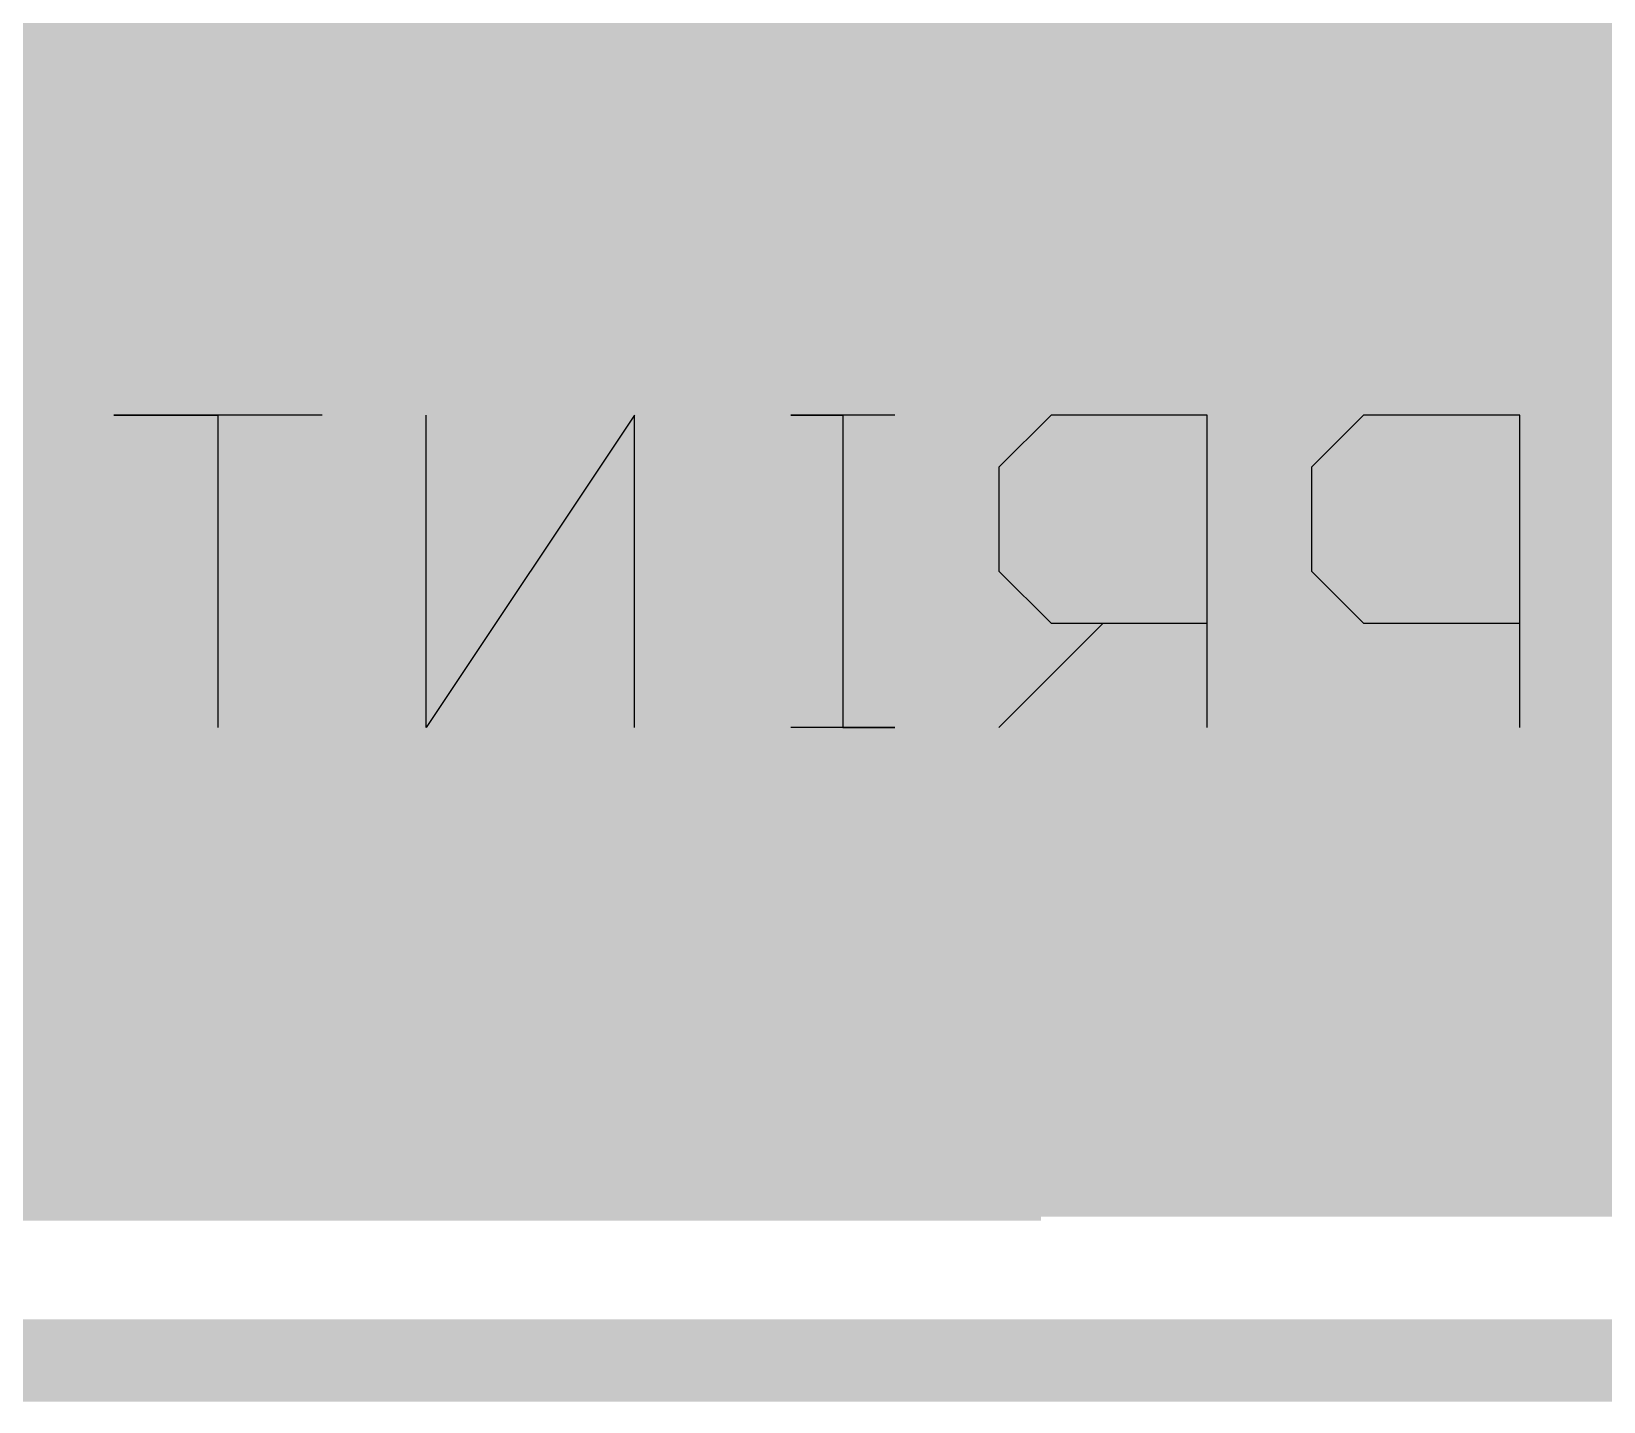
# Model space of a CAD drawing. Header units: millimetres. Extents: x 0.79 to 4.38, y 0.99 to 3.94.
# Drawn here: x 2.4442 to 2.6354, y 0.993 to 1.1597 of the extents above; entities that cross this region are included whole.
import ezdxf

# ---------------------------------------------------------------- set-up
doc = ezdxf.new("R2010")
doc.units = ezdxf.units.MM
doc.header["$MEASUREMENT"] = 0
for name, color, linetype in [('BottomLayer', 5, 'Continuous'), ('BottomOverlay', 54, 'Continuous'), ('Mechanical2', 216, 'Continuous'), ('TopLayer', 1, 'Continuous'), ('TopOverlay', 2, 'Continuous'), ('TopPaste', 8, 'Continuous'), ('TopSolder', 216, 'Continuous')]:
    doc.layers.add(name, color=color, linetype=linetype)

# ---------------------------------------------------------------- blocks, each defined once
blk = doc.blocks.new('16SVPF180M_46')
at = {"layer": 'TopLayer'}
blk.add_solid([(0.04134, -0.0315), (0.17913, -0.0315), (0.04134, 0.0315), (0.17913, 0.0315)], dxfattribs=at)
at = {"layer": 'TopOverlay', "const_width": 0.01}
for points in [[(0.135, -0.129), (0.135, -0.043)], [(0.135, -0.129), (-0.084, -0.129)]]:
    blk.add_lwpolyline(points, dxfattribs=at)
at = {"layer": 'TopOverlay', "const_width": 0.005}
for points in [[(0.1325, -0.043, 1), (0.1375, -0.043, 1)], [(0.1325, -0.129, 1), (0.1375, -0.129, 1)], [(0.1325, -0.129, 1), (0.1375, -0.129, 1)]]:
    blk.add_lwpolyline(points, format="xyb", close=True, dxfattribs=at)
at = {"layer": 'TopPaste'}
blk.add_solid([(0.04134, -0.0315), (0.17913, -0.0315), (0.04134, 0.0315), (0.17913, 0.0315)], dxfattribs=at)
at = {"layer": 'TopSolder'}
blk.add_solid([(0.03734, -0.0355), (0.18313, -0.0355), (0.03734, 0.0355), (0.18313, 0.0355)], dxfattribs=at)

msp = doc.modelspace()

# ---------------------------------------------------------------- linework, layer by layer
at = {"layer": 'BottomLayer', "const_width": 0.01}
for points in [[(2.579, 1.1365), (2.917, 1.4745)], [(2.579, 1.10822), (2.917, 1.44622)], [(2.579, 1.05165), (2.96285, 1.4355)], [(2.579, 1.07993), (2.93457, 1.4355)], [(2.58164, 1.026), (2.99114, 1.4355)], [(2.60992, 1.026), (3.01942, 1.4355)], [(2.63821, 1.026), (3.04771, 1.4355)], [(2.579, 1.097), (2.579, 1.384)], [(2.579, 1.21109), (2.76409, 1.026)], [(2.579, 1.18281), (2.73581, 1.026)], [(2.579, 1.15453), (2.70753, 1.026)], [(2.579, 1.12624), (2.67924, 1.026)], [(2.579, 1.09796), (2.65096, 1.026)], [(2.579, 1.026), (2.579, 1.097)], [(2.579, 1.026), (2.579, 1.097)], [(2.579, 1.06967), (2.62267, 1.026)], [(2.579, 1.04139), (2.59439, 1.026)], [(2.579, 1.026), (4.16873, 1.026)]]:
    msp.add_lwpolyline(points, dxfattribs=at)
at = {"layer": 'BottomLayer', "const_width": 0.005}
for points in [[(2.5765, 1.15453, 1), (2.5815, 1.15453, 1)], [(2.5765, 1.1365, 1), (2.5815, 1.1365, 1)], [(2.5765, 1.12624, 1), (2.5815, 1.12624, 1)], [(2.5765, 1.10822, 1), (2.5815, 1.10822, 1)], [(2.5765, 1.09796, 1), (2.5815, 1.09796, 1)], [(2.5765, 1.097, 1), (2.5815, 1.097, 1)], [(2.5765, 1.097, 1), (2.5815, 1.097, 1)], [(2.5765, 1.097, 1), (2.5815, 1.097, 1)], [(2.5765, 1.07993, 1), (2.5815, 1.07993, 1)], [(2.5765, 1.06967, 1), (2.5815, 1.06967, 1)], [(2.5765, 1.05165, 1), (2.5815, 1.05165, 1)], [(2.5765, 1.04139, 1), (2.5815, 1.04139, 1)], [(2.5765, 1.026, 1), (2.5815, 1.026, 1)], [(2.5765, 1.026, 1), (2.5815, 1.026, 1)], [(2.5765, 1.026, 1), (2.5815, 1.026, 1)], [(2.57914, 1.026, 1), (2.58414, 1.026, 1)], [(2.59189, 1.026, 1), (2.59689, 1.026, 1)], [(2.60742, 1.026, 1), (2.61242, 1.026, 1)], [(2.62017, 1.026, 1), (2.62517, 1.026, 1)], [(2.63571, 1.026, 1), (2.64071, 1.026, 1)]]:
    msp.add_lwpolyline(points, format="xyb", close=True, dxfattribs=at)
at = {"layer": 'BottomLayer'}
for points in [[(2.44433, 1.015), (2.567, 1.015), (2.44433, 1.3795), (2.567, 1.3795)], [(1.512, 1.015), (2.567, 1.015), (1.512, 1.085), (2.567, 1.085)]]:
    msp.add_solid(points, dxfattribs=at)
at = {"layer": 'BottomOverlay'}
for p, q in [((2.47958, 1.11299), (2.45425, 1.11299)), ((2.45425, 1.11299), (2.46691, 1.11299)), ((2.46691, 1.11299), (2.46691, 1.075)), ((2.51756, 1.11299), (2.49224, 1.075)), ((2.49224, 1.075), (2.49224, 1.11299)), ((2.51756, 1.075), (2.51756, 1.11299)), ((2.54922, 1.11299), (2.53656, 1.11299)), ((2.53656, 1.11299), (2.54289, 1.11299)), ((2.54289, 1.11299), (2.54289, 1.075)), ((2.56822, 1.11299), (2.56188, 1.10666)), ((2.58721, 1.11299), (2.56822, 1.11299)), ((2.58721, 1.075), (2.58721, 1.11299)), ((2.6062, 1.11299), (2.59987, 1.10666)), ((2.6252, 1.11299), (2.6062, 1.11299)), ((2.6252, 1.075), (2.6252, 1.11299)), ((2.56188, 1.10666), (2.56188, 1.09399)), ((2.59987, 1.10666), (2.59987, 1.09399)), ((2.56188, 1.09399), (2.56822, 1.08766)), ((2.59987, 1.09399), (2.6062, 1.08766)), ((2.57455, 1.08766), (2.56188, 1.075)), ((2.56822, 1.08766), (2.58721, 1.08766)), ((2.6062, 1.08766), (2.6252, 1.08766)), ((2.54922, 1.075), (2.53656, 1.075)), ((2.54289, 1.075), (2.54922, 1.075))]:
    msp.add_line(p, q, dxfattribs=at)
at = {"layer": 'Mechanical2', "const_width": 0.01}
msp.add_lwpolyline([(1, 0.998), (4.346, 0.998)], dxfattribs=at)
at = {"layer": 'TopLayer', "const_width": 0.01}
for points in [[(2.20827, 1.381), (2.55927, 1.03)], [(2.23373, 1.381), (2.58473, 1.03)], [(2.25918, 1.381), (2.61018, 1.03)], [(2.199, 1.36482), (2.53382, 1.03)], [(2.199, 1.33936), (2.50836, 1.03)], [(2.199, 1.3139), (2.4829, 1.03)], [(2.199, 1.28845), (2.45745, 1.03)], [(2.32825, 1.03), (2.52525, 1.227)], [(2.3537, 1.03), (2.5507, 1.227)], [(2.37916, 1.03), (2.57616, 1.227)], [(2.40461, 1.03), (2.60161, 1.227)], [(2.43007, 1.03), (2.62707, 1.227)], [(2.43864, 1.227), (2.63564, 1.03)], [(2.45552, 1.03), (2.65252, 1.227)], [(2.46409, 1.227), (2.66109, 1.03)], [(2.48098, 1.03), (2.67798, 1.227)], [(2.48955, 1.227), (2.68655, 1.03)], [(2.50644, 1.03), (2.70344, 1.227)], [(2.51501, 1.227), (2.71201, 1.03)], [(2.53189, 1.03), (2.72889, 1.227)], [(2.54046, 1.227), (2.73746, 1.03)], [(2.55735, 1.03), (2.75435, 1.227)], [(2.56592, 1.227), (2.76292, 1.03)], [(2.5828, 1.03), (2.7798, 1.227)], [(2.60826, 1.03), (2.80526, 1.227)], [(2.63372, 1.03), (2.8196, 1.21588)], [(1.616, 1.03), (4.16404, 1.03)]]:
    msp.add_lwpolyline(points, dxfattribs=at)
at = {"layer": 'TopLayer', "const_width": 0.005}
for points in [[(2.45302, 1.03, 1), (2.45802, 1.03, 1)], [(2.45495, 1.03, 1), (2.45995, 1.03, 1)], [(2.47848, 1.03, 1), (2.48348, 1.03, 1)], [(2.4804, 1.03, 1), (2.4854, 1.03, 1)], [(2.50394, 1.03, 1), (2.50894, 1.03, 1)], [(2.50586, 1.03, 1), (2.51086, 1.03, 1)], [(2.52939, 1.03, 1), (2.53439, 1.03, 1)], [(2.53132, 1.03, 1), (2.53632, 1.03, 1)], [(2.55485, 1.03, 1), (2.55985, 1.03, 1)], [(2.55677, 1.03, 1), (2.56177, 1.03, 1)], [(2.5803, 1.03, 1), (2.5853, 1.03, 1)], [(2.58223, 1.03, 1), (2.58723, 1.03, 1)], [(2.60576, 1.03, 1), (2.61076, 1.03, 1)], [(2.60768, 1.03, 1), (2.61268, 1.03, 1)], [(2.63122, 1.03, 1), (2.63622, 1.03, 1)], [(2.63314, 1.03, 1), (2.63814, 1.03, 1)]]:
    msp.add_lwpolyline(points, format="xyb", close=True, dxfattribs=at)
at = {"layer": 'TopLayer'}
msp.add_solid([(2.22353, 1.0155), (2.8181, 1.0155), (2.22353, 1.2255), (2.8181, 1.2255)], dxfattribs=at)

# ---------------------------------------------------------------- block references
at = {"rotation": 270}
msp.add_blockref('16SVPF180M_46', (2.6281, 1.1998), dxfattribs=at)

doc.saveas('drawing.dxf')
